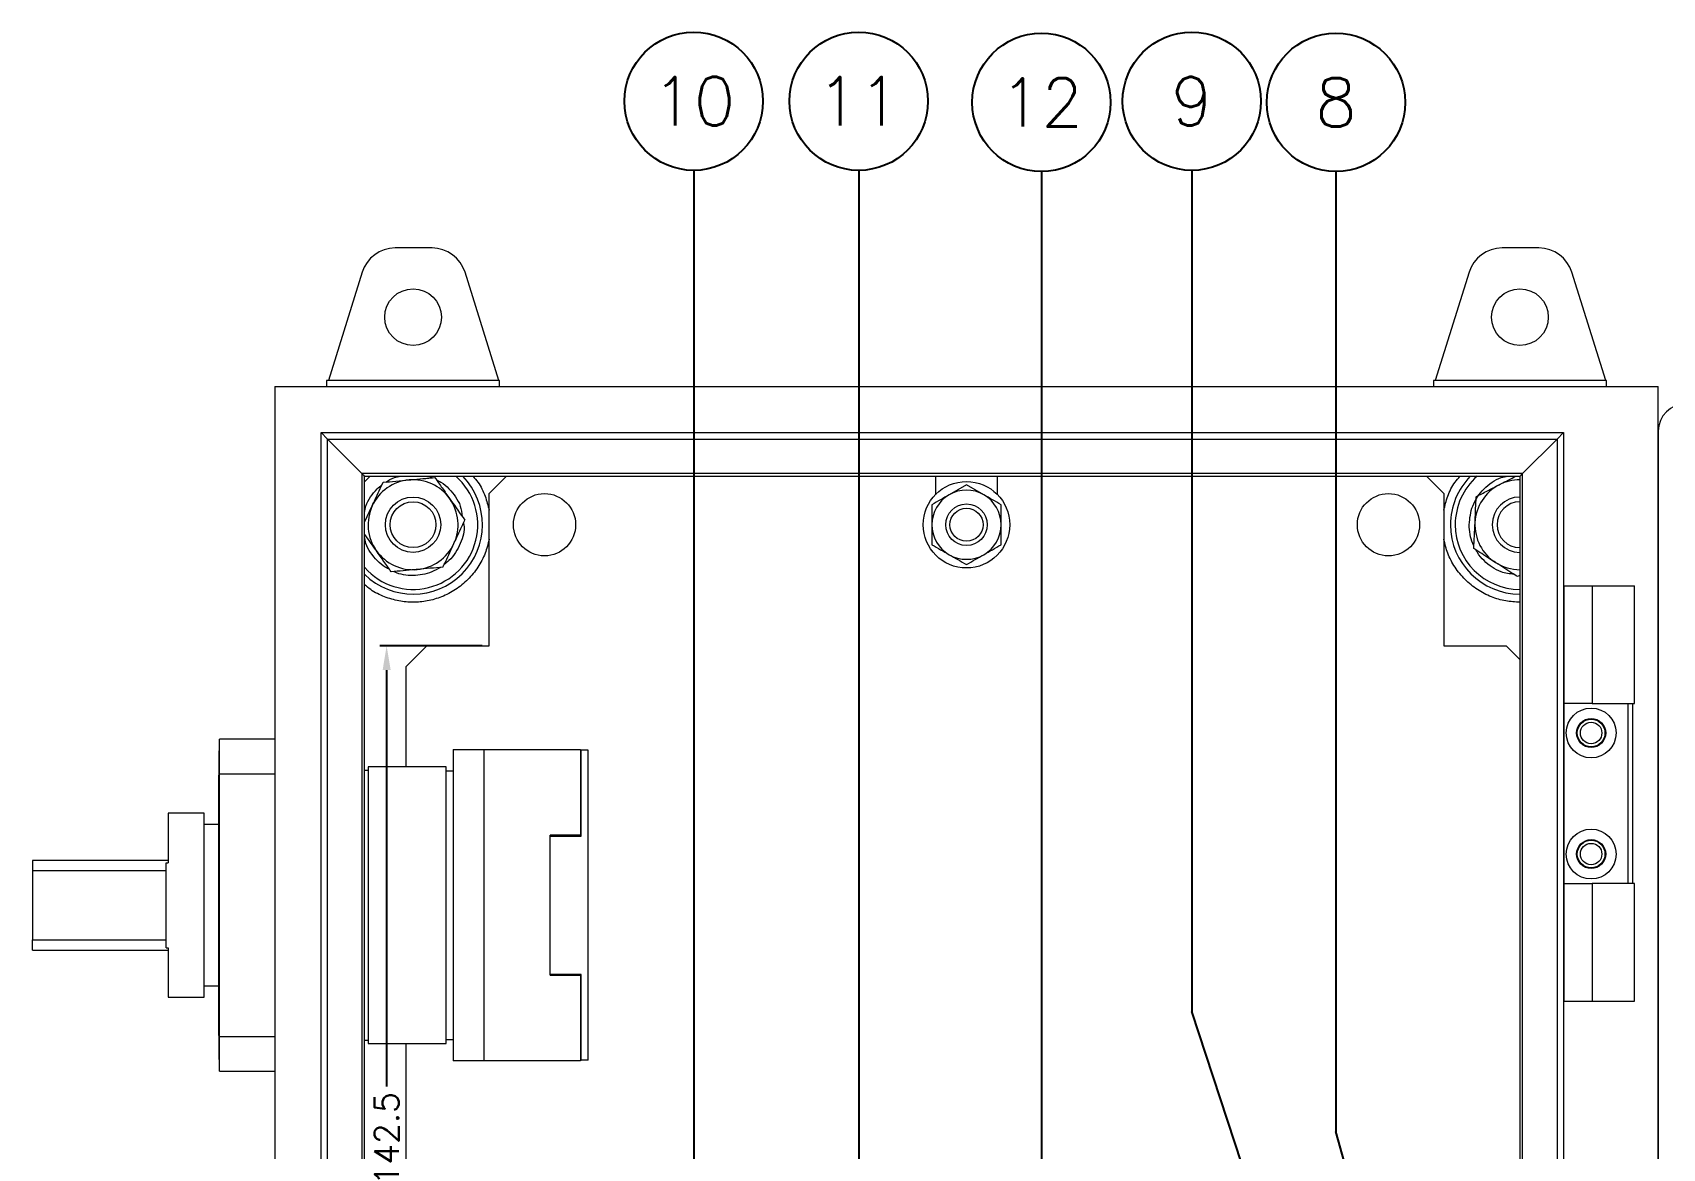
# Model space of a CAD drawing. Extents: x 4137 to 28680, y 2446 to 6814.
# Drawn here: x 7296 to 7531.6, y 3034.8 to 3196.1 of the extents above; entities that cross this region are included whole.
import ezdxf
from ezdxf.enums import TextEntityAlignment as Align

# ---------------------------------------------------------------- set-up
doc = ezdxf.new("R2010")
doc.units = 0
doc.header["$LTSCALE"] = 0.5
doc.layers.get('0').update_dxf_attribs({"linetype": 'CONTINUOUS'})
doc.layers.get('DEFPOINTS').update_dxf_attribs({"linetype": 'CONTINUOUS'})
doc.layers.add('DIM', color=5, linetype='CONTINUOUS')
doc.styles.get("Standard").update_dxf_attribs({"font": 'simplex.shx'})
doc.dimstyles.new('YP115', dxfattribs={"dimscale": 0, "dimtxt": 37.5, "dimasz": 37.5, "dimexe": 0.5, "dimexo": 37.5, "dimgap": 22.5, "dimtad": 0, "dimtoh": 1, "dimdec": 1, "dimzin": 0, "dimdsep": 46, "dimtxsty": 'Standard', "dimcen": 0, "dimdle": 1.25, "dimadec": 0, "dimazin": 0, "dimtfac": 0.75, "dimtdec": 1, "dimtofl": 0, "dimtmove": 2, "dimatfit": 3, "dimfxl": 1, "dimtolj": 1, "dimtzin": 0, "dimarcsym": 0})

# ---------------------------------------------------------------- blocks, each defined once
blk = doc.blocks.new('*D24')
at = {"layer": 'DEFPOINTS', "color": 0, "transparency": 16777216}
for p in [(7362.02, 3107.46), (7347.2, 2964.96), (7356.02, 2964.96)]:
    blk.add_point(p, dxfattribs=at)
at = {"layer": 'DIM', "color": 0, "lineweight": -2, "transparency": 16777216}
for p, q in [((7361.02, 3107.46), (7346.2, 3107.46)), ((7347.2, 3103.96), (7347.2, 3043.78)), ((7347.2, 2968.46), (7347.2, 3028.64)), ((7355.02, 2964.96), (7346.2, 2964.96))]:
    blk.add_line(p, q, dxfattribs=at)
at = {"layer": 'DIM', "color": 0, "transparency": 16777216}
for points in [[(7346.62, 3103.96), (7347.78, 3103.96), (7347.2, 3107.46)], [(7346.62, 2968.46), (7347.78, 2968.46), (7347.2, 2964.96)]]:
    blk.add_solid(points, dxfattribs=at)
at = {"layer": 'DIM', "color": 0, "transparency": 16777216, "insert": (7347.2, 3036.21), "char_height": 3.5, "attachment_point": 5, "rotation": 90}
blk.add_mtext('\\A1;142.5', dxfattribs=at)

msp = doc.modelspace()

# ---------------------------------------------------------------- linework, layer by layer
at = {"color": 7, "linetype": 'Continuous', "lineweight": 15}
for p, q in [((7353.76, 3164.96), (7348.44, 3164.96)), ((7513.76, 3164.96), (7508.44, 3164.96)), ((7343.67, 3161.45), (7338.78, 3145.79)), ((7363.43, 3145.79), (7358.54, 3161.45)), ((7503.67, 3161.45), (7498.78, 3145.79)), ((7523.43, 3145.79), (7518.54, 3161.45)), ((7338.78, 3145.79), (7338.52, 3145.79)), ((7338.52, 3145.79), (7338.52, 3144.96)), ((7363.43, 3145.79), (7338.78, 3145.79)), ((7363.52, 3145.79), (7363.43, 3145.79)), ((7363.52, 3144.96), (7363.52, 3145.79)), ((7498.78, 3145.79), (7498.52, 3145.79)), ((7498.52, 3145.79), (7498.52, 3144.96)), ((7523.43, 3145.79), (7498.78, 3145.79)), ((7523.52, 3145.79), (7523.43, 3145.79)), ((7523.52, 3144.96), (7523.52, 3145.79)), ((7331.02, 3144.96), (7531.02, 3144.96)), ((7331.02, 3144.96), (7331.02, 2844.96)), ((7531.02, 2844.96), (7531.02, 3144.96)), ((7338.64, 3137.34), (7337.71, 3138.27)), ((7337.71, 3138.27), (7517.32, 3138.27)), ((7337.71, 2851.65), (7337.71, 3138.27)), ((7517.32, 3138.27), (7516.4, 3137.34)), ((7517.32, 3138.27), (7517.32, 2851.65)), ((7531.02, 3138.46), (7531.02, 2851.46)), ((7338.64, 3137.34), (7516.4, 3137.34)), ((7338.64, 3137.34), (7343.63, 3132.35)), ((7338.64, 2852.58), (7338.64, 3137.34)), ((7511.41, 3132.35), (7516.4, 3137.34)), ((7516.4, 3137.34), (7516.4, 2852.58)), ((7511.41, 3132.35), (7343.63, 3132.35)), ((7343.63, 3132.35), (7343.63, 2857.57)), ((7344.02, 2857.96), (7344.02, 3131.96)), ((7344.02, 3131.96), (7511.02, 3131.96)), ((7362.02, 3129.46), (7364.52, 3131.96)), ((7426.52, 3131.96), (7426.52, 3129.3)), ((7435.52, 3129.3), (7435.52, 3131.96)), ((7497.52, 3131.96), (7500.02, 3129.46)), ((7511.02, 3131.96), (7511.02, 2857.96)), ((7511.41, 2857.57), (7511.41, 3132.35)), ((7362.02, 3107.46), (7362.02, 3129.46)), ((7431.02, 3130.73), (7428.52, 3129.29)), ((7433.52, 3129.29), (7431.02, 3130.73)), ((7500.02, 3129.46), (7500.02, 3107.46)), ((7344.02, 3125.31), (7345.12, 3127.69)), ((7510.99, 3117.63), (7510.67, 3117.46)), ((7517.4, 3116.11), (7517.32, 3116.11)), ((7517.4, 3099.11), (7517.4, 3116.11)), ((7517.4, 3116.11), (7521.46, 3116.11)), ((7521.46, 3116.11), (7521.46, 3099.11)), ((7521.46, 3116.11), (7527.57, 3116.11)), ((7527.57, 3099.11), (7527.57, 3116.11)), ((7350.02, 3104.46), (7353.02, 3107.46)), ((7353.02, 3107.46), (7362.02, 3107.46)), ((7500.02, 3107.46), (7509.02, 3107.46)), ((7509.02, 3107.46), (7511.02, 3105.46)), ((7350.02, 3089.96), (7350.02, 3104.46)), ((7517.32, 3099.11), (7517.4, 3099.11)), ((7521.46, 3099.11), (7517.4, 3099.11)), ((7517.42, 3073.11), (7517.42, 3099.11)), ((7521.46, 3099.11), (7527.57, 3099.11)), ((7526.62, 3099.11), (7526.62, 3073.11)), ((7527.32, 3073.11), (7527.32, 3099.11)), ((7331.02, 3093.96), (7323.02, 3093.96)), ((7323.02, 3088.96), (7323.02, 3093.96)), ((7323.02, 3092.26), (7322.92, 3092.26)), ((7322.92, 3092.26), (7322.92, 3088.76)), ((7356.82, 3092.46), (7356.82, 3047.46)), ((7356.82, 3092.46), (7361.32, 3092.46)), ((7361.32, 3047.46), (7361.32, 3092.46)), ((7361.32, 3092.46), (7375.22, 3092.46)), ((7375.22, 3092.46), (7375.22, 3080.08)), ((7375.32, 3092.36), (7375.22, 3092.36)), ((7375.32, 3079.96), (7375.32, 3092.36)), ((7376.32, 3092.36), (7375.32, 3092.36)), ((7376.32, 3047.56), (7376.32, 3092.36)), ((7322.92, 3051.16), (7322.92, 3088.76)), ((7323.02, 3088.96), (7331.02, 3088.96)), ((7323.02, 3050.96), (7323.02, 3088.96)), ((7344.52, 3089.46), (7344.02, 3089.46)), ((7355.82, 3089.96), (7344.52, 3089.96)), ((7344.52, 3089.96), (7344.52, 3049.96)), ((7355.82, 3049.96), (7355.82, 3089.96)), ((7356.82, 3089.36), (7355.82, 3089.36)), ((7320.82, 3083.26), (7315.62, 3083.26)), ((7315.62, 3083.26), (7315.62, 3076.09)), ((7320.82, 3056.66), (7320.82, 3083.26)), ((7322.92, 3081.61), (7320.82, 3081.61)), ((7375.22, 3080.08), (7370.82, 3080.08)), ((7370.82, 3059.84), (7370.82, 3080.08)), ((7370.82, 3079.96), (7375.32, 3079.96)), ((7370.82, 3059.96), (7370.82, 3079.96)), ((7315.62, 3076.43), (7296.02, 3076.43)), ((7296.02, 3076.43), (7296.02, 3074.96)), ((7296.02, 3074.96), (7296.02, 3064.96)), ((7296.02, 3074.96), (7315.32, 3074.96)), ((7315.32, 3076.09), (7315.62, 3076.09)), ((7315.32, 3074.96), (7315.32, 3076.09)), ((7315.32, 3064.96), (7315.32, 3074.96)), ((7517.32, 3073.11), (7517.4, 3073.11)), ((7517.4, 3056.11), (7517.4, 3073.11)), ((7517.4, 3073.11), (7521.46, 3073.11)), ((7521.46, 3073.11), (7521.46, 3056.11)), ((7527.57, 3073.11), (7521.46, 3073.11)), ((7527.57, 3056.11), (7527.57, 3073.11)), ((7296.02, 3064.96), (7315.32, 3064.96)), ((7296.02, 3063.49), (7296.02, 3064.96)), ((7296.02, 3063.49), (7315.62, 3063.49)), ((7315.32, 3063.83), (7315.32, 3064.96)), ((7315.32, 3063.83), (7315.62, 3063.83)), ((7315.62, 3063.83), (7315.62, 3056.66)), ((7320.82, 3058.31), (7322.92, 3058.31)), ((7375.32, 3059.96), (7370.82, 3059.96)), ((7370.82, 3059.84), (7375.22, 3059.84)), ((7375.22, 3059.84), (7375.22, 3047.46)), ((7375.32, 3047.56), (7375.32, 3059.96)), ((7315.62, 3056.66), (7320.82, 3056.66)), ((7517.32, 3056.11), (7517.4, 3056.11)), ((7517.4, 3056.11), (7521.46, 3056.11)), ((7521.46, 3056.11), (7527.57, 3056.11)), ((7322.92, 3051.16), (7322.92, 3047.66)), ((7331.02, 3050.96), (7323.02, 3050.96)), ((7323.02, 3045.96), (7323.02, 3050.96)), ((7344.02, 3050.46), (7344.52, 3050.46)), ((7344.52, 3049.96), (7355.82, 3049.96)), ((7350.02, 2885.46), (7350.02, 3049.96)), ((7355.82, 3050.56), (7356.82, 3050.56)), ((7322.92, 3047.66), (7323.02, 3047.66)), ((7361.32, 3047.46), (7356.82, 3047.46)), ((7375.22, 3047.46), (7361.32, 3047.46)), ((7375.22, 3047.56), (7375.32, 3047.56)), ((7376.32, 3047.56), (7375.32, 3047.56)), ((7323.02, 3045.96), (7331.02, 3045.96))]:
    msp.add_line(p, q, dxfattribs=at)
at = {"color": 8, "linetype": 'Continuous', "lineweight": 15}
for p, q in [((7322.92, 3088.76), (7323.02, 3088.76)), ((7323.02, 3051.16), (7322.92, 3051.16))]:
    msp.add_line(p, q, dxfattribs=at)
at = {"color": 7, "linetype": 'Continuous', "lineweight": 15, "flags": 128}
for points in [[(7343.63, 3132.35), (7343.84, 3132.14), (7343.97, 3132), (7344.02, 3131.96)], [(7511.02, 3131.96), (7511.06, 3132), (7511.2, 3132.14), (7511.41, 3132.35)]]:
    msp.add_lwpolyline(points, dxfattribs=at)
at = {"color": 8, "linetype": 'Continuous', "lineweight": 15, "flags": 128}
msp.add_lwpolyline([(7344.82, 3131.96), (7344.11, 3131.26), (7344.02, 3131.16)], dxfattribs=at)
at = {"color": 7, "linetype": 'Continuous', "lineweight": 15}
for centre, radius in [((7351.02, 3154.96), 4.1), ((7511.02, 3154.96), 4.1), ((7431.02, 3124.96), 6.25), ((7351.02, 3124.96), 4), ((7370.02, 3124.96), 4.5), ((7492.02, 3124.96), 4.5), ((7351.02, 3124.96), 3.31), ((7431.02, 3124.96), 3), ((7431.02, 3124.96), 2.39), ((7521.32, 3094.86), 3.6), ((7521.32, 3094.86), 2.1), ((7521.32, 3094.86), 2), ((7521.32, 3094.86), 1.55), ((7521.32, 3077.36), 3.6), ((7521.32, 3077.36), 2.1), ((7521.32, 3077.36), 2), ((7521.32, 3077.36), 1.55)]:
    msp.add_circle(centre, radius, dxfattribs=at)
for centre, radius, start, end in [((7348.44, 3159.96), 5, 90, 162.646), ((7353.76, 3159.96), 5, 17.354, 90), ((7508.44, 3159.96), 5, 90, 162.646), ((7513.76, 3159.96), 5, 17.354, 90), ((7535.02, 3138.46), 4, 90, 180), ((7351.02, 3124.96), 6.5, 95.1489, 155.1489), ((7351.02, 3124.96), 6.5, 35.1489, 95.1489), ((7511.02, 3124.96), 6.5, 90, 117.3327), ((7431.02, 3124.96), 5, 120, 180), ((7431.02, 3124.96), 5, 60, 120), ((7431.02, 3124.96), 5, 0, 60), ((7511.02, 3124.96), 6.5, 117.3327, 177.3327), ((7511.02, 3124.96), 4, 90, 180), ((7351.02, 3124.96), 6.5, 155.1489, 215.1489), ((7351.02, 3124.96), 6.5, 335.1489, 35.1489), ((7511.02, 3124.96), 3.31, 90, 180), ((7431.02, 3124.96), 5, 180, 240), ((7431.02, 3124.96), 5, 300, 0), ((7511.02, 3124.96), 6.5, 177.3327, 237.3327), ((7511.02, 3124.96), 4, 180, 270), ((7511.02, 3124.96), 3.31, 180, 270), ((7351.02, 3124.96), 6.5, 275.1489, 335.1489), ((7351.02, 3124.96), 6.5, 215.1489, 275.1489), ((7431.02, 3124.96), 5, 240, 300), ((7511.02, 3124.96), 6.5, 237.3327, 270)]:
    msp.add_arc(centre, radius, start, end, dxfattribs=at)
at = {"color": 8, "linetype": 'Continuous', "lineweight": 15}
for centre, radius, start, end in [((7351.02, 3124.96), 9.35, 221.5427, 48.4573), ((7351.02, 3124.96), 10.03, 225.7657, 44.2343), ((7511.02, 3124.96), 10.03, 135.7657, 180), ((7511.02, 3124.96), 9.35, 131.5427, 180), ((7511.02, 3124.96), 10.03, 180, 270), ((7511.02, 3124.96), 9.35, 180, 270)]:
    msp.add_arc(centre, radius, start, end, dxfattribs=at)
at = {"color": 7, "linetype": 'Continuous', "lineweight": 15}
for points, knots in [([(7346.7, 3131.1), (7347.3, 3131.15), (7348.53, 3131.26), (7349.8, 3131.38), (7350.44, 3131.43)], [0, 0, 0, 0, 0.495458, 1, 1, 1, 1]), ([(7350.44, 3131.43), (7350.52, 3131.44), (7351.79, 3131.56), (7353.02, 3131.67), (7354.17, 3131.77)], [0, 0, 0, 0, 0.070214, 1, 1, 1, 1]), ([(7354.17, 3131.77), (7354.52, 3131.27), (7355.23, 3130.27), (7355.96, 3129.23), (7356.33, 3128.7)], [0, 0, 0, 0, 0.495459, 1, 1, 1, 1]), ([(7508.03, 3130.73), (7508.11, 3130.78), (7508.91, 3131.19), (7509.7, 3131.59), (7510.41, 3131.96)], [0, 0, 0, 0, 0.098745, 1, 1, 1, 1]), ([(7345.12, 3127.69), (7345.26, 3128), (7345.8, 3129.15), (7346.32, 3130.28), (7346.7, 3131.1)], [0, 0, 0, 0, 0.268637, 1, 1, 1, 1]), ([(7504.53, 3125.26), (7504.53, 3125.35), (7504.59, 3126.62), (7504.65, 3127.86), (7504.7, 3129.01)], [0, 0, 0, 0, 0.070214, 1, 1, 1, 1]), ([(7504.7, 3129.01), (7505.24, 3129.29), (7506.33, 3129.86), (7507.46, 3130.44), (7508.03, 3130.73)], [0, 0, 0, 0, 0.495457, 1, 1, 1, 1]), ([(7356.33, 3128.7), (7356.38, 3128.63), (7357.11, 3127.59), (7357.83, 3126.58), (7358.49, 3125.63)], [0, 0, 0, 0, 0.0702123, 1, 1, 1, 1]), ([(7356.92, 3122.23), (7357.06, 3122.54), (7357.59, 3123.69), (7358.11, 3124.81), (7358.49, 3125.63)], [0, 0, 0, 0, 0.268637, 1, 1, 1, 1]), ([(7504.35, 3121.51), (7504.38, 3122.12), (7504.44, 3123.35), (7504.5, 3124.62), (7504.53, 3125.26)], [0, 0, 0, 0, 0.495457, 1, 1, 1, 1]), ([(7345.7, 3121.22), (7345.65, 3121.29), (7345.08, 3122.1), (7344.53, 3122.89), (7344.02, 3123.61)], [0, 0, 0, 0, 0.0900375, 1, 1, 1, 1]), ([(7355.34, 3118.82), (7355.47, 3119.11), (7355.99, 3120.22), (7356.52, 3121.37), (7356.92, 3122.23)], [0, 0, 0, 0, 0.257554, 1, 1, 1, 1]), ([(7347.86, 3118.15), (7347.51, 3118.65), (7346.81, 3119.65), (7346.07, 3120.69), (7345.7, 3121.22)], [0, 0, 0, 0, 0.495457, 1, 1, 1, 1]), ([(7507.51, 3119.49), (7507.22, 3119.67), (7506.15, 3120.36), (7505.11, 3121.03), (7504.35, 3121.51)], [0, 0, 0, 0, 0.268635, 1, 1, 1, 1]), ([(7510.67, 3117.46), (7510.4, 3117.63), (7509.37, 3118.29), (7508.3, 3118.98), (7507.51, 3119.49)], [0, 0, 0, 0, 0.2575495, 1, 1, 1, 1]), ([(7351.6, 3118.49), (7351.51, 3118.48), (7350.25, 3118.36), (7349.01, 3118.25), (7347.86, 3118.15)], [0, 0, 0, 0, 0.070214, 1, 1, 1, 1]), ([(7355.34, 3118.82), (7354.73, 3118.77), (7353.51, 3118.66), (7352.24, 3118.54), (7351.6, 3118.49)], [0, 0, 0, 0, 0.495457, 1, 1, 1, 1])]:
    msp.add_open_spline(points, degree=3, knots=knots, dxfattribs=at)
at = {"color": 8, "linetype": 'Continuous', "lineweight": 15}
for points, knots in [([(7347.06, 3131.13), (7347.46, 3131.39), (7348.14, 3131.81), (7348.93, 3131.92), (7349.25, 3131.96)], [0, 0, 0, 0, 0.5990837, 1, 1, 1, 1]), ([(7352.79, 3131.96), (7353.11, 3131.94), (7353.47, 3131.92), (7353.78, 3131.75), (7353.81, 3131.74)], [0, 0, 0, 0, 0.907283, 1, 1, 1, 1]), ([(7354.42, 3131.42), (7354.63, 3131.32), (7355.29, 3131), (7356.24, 3130.18), (7357.19, 3129.01), (7357.94, 3127.67), (7358.07, 3126.67), (7358.13, 3126.15)], [0, 0, 0, 0, 0.102618, 0.327247, 0.551876, 0.771839, 1, 1, 1, 1]), ([(7359.69, 3131.96), (7359.93, 3131.68), (7360.67, 3130.82), (7361.49, 3129.15), (7361.85, 3127.73), (7362.02, 3127.05)], [0, 0, 0, 0, 0.203966, 0.614859, 1, 1, 1, 1]), ([(7500.02, 3127.05), (7500.19, 3127.73), (7500.54, 3129.15), (7501.37, 3130.82), (7502.11, 3131.68), (7502.35, 3131.96)], [0, 0, 0, 0, 0.385141, 0.796034, 1, 1, 1, 1]), ([(7503.68, 3124.96), (7503.78, 3125.88), (7503.93, 3127.3), (7504.85, 3129.01), (7505.79, 3130.19), (7506.97, 3131.12), (7508.13, 3131.81), (7508.93, 3131.92), (7509.25, 3131.96)], [0, 0, 0, 0, 0.283974, 0.436842, 0.592953, 0.749065, 0.901934, 1, 1, 1, 1]), ([(7344.02, 3126.73), (7344.06, 3127.04), (7344.17, 3127.85), (7344.86, 3129), (7345.64, 3130.04), (7346.28, 3130.53), (7346.52, 3130.71)], [0, 0, 0, 0, 0.196798, 0.50357, 0.81685, 1, 1, 1, 1]), ([(7358.31, 3125.23), (7358.32, 3125.14), (7358.53, 3124.15), (7358.05, 3122.61), (7357.2, 3120.92), (7356.39, 3119.88), (7355.76, 3119.39), (7355.52, 3119.21)], [0, 0, 0, 0, 0.039277, 0.438009, 0.652654, 0.871852, 1, 1, 1, 1]), ([(7504.37, 3121.92), (7504.31, 3122.04), (7503.81, 3122.95), (7503.74, 3124.02), (7503.68, 3124.96)], [0, 0, 0, 0, 0.1207025, 1, 1, 1, 1]), ([(7347.62, 3118.5), (7347.41, 3118.6), (7346.75, 3118.92), (7345.79, 3119.74), (7344.86, 3120.91), (7344.17, 3122.07), (7344.06, 3122.88), (7344.02, 3123.19)], [0, 0, 0, 0, 0.112403, 0.358451, 0.604499, 0.845436, 1, 1, 1, 1]), ([(7362.02, 3122.87), (7361.85, 3122.18), (7361.5, 3120.76), (7360.44, 3118.78), (7359, 3116.98), (7357.2, 3115.53), (7355.2, 3114.49), (7353.11, 3113.89), (7351.02, 3113.7), (7348.93, 3113.89), (7346.85, 3114.5), (7345.16, 3115.31), (7344.3, 3116.05), (7344.02, 3116.29)], [0, 0, 0, 0, 0.091822, 0.189785, 0.289827, 0.389868, 0.48783, 0.581883, 0.67062, 0.759358, 0.85341, 0.951373, 1, 1, 1, 1]), ([(7511.02, 3113.76), (7510.34, 3113.8), (7508.93, 3113.87), (7506.84, 3114.49), (7504.83, 3115.53), (7503.04, 3116.98), (7501.59, 3118.78), (7500.53, 3120.76), (7500.19, 3122.18), (7500.02, 3122.87)], [0, 0, 0, 0, 0.132321, 0.272568, 0.418646, 0.567823, 0.717001, 0.863078, 1, 1, 1, 1]), ([(7510.17, 3117.79), (7509.54, 3117.86), (7508.41, 3117.99), (7506.97, 3118.79), (7505.81, 3119.74), (7505.04, 3120.61), (7504.76, 3121.17), (7504.7, 3121.29)], [0, 0, 0, 0, 0.277711, 0.496191, 0.719306, 0.94242, 1, 1, 1, 1]), ([(7354.98, 3118.79), (7354.57, 3118.56), (7353.35, 3117.86), (7351.03, 3117.49), (7349.1, 3117.73), (7348.26, 3118.17), (7348.23, 3118.18)], [0, 0, 0, 0, 0.202259, 0.594213, 0.986168, 1, 1, 1, 1])]:
    msp.add_open_spline(points, degree=3, knots=knots, dxfattribs=at)
at = {"color": 7, "linetype": 'Continuous', "lineweight": 15}
for points in [[(7428.52, 3129.29), (7427.68, 3128.81), (7426.85, 3128.33), (7426.02, 3127.85)], [(7436.02, 3127.85), (7435.19, 3128.33), (7434.36, 3128.81), (7433.52, 3129.29)], [(7426.02, 3127.85), (7426.02, 3126.89), (7426.02, 3125.93), (7426.02, 3124.96)], [(7436.02, 3124.96), (7436.02, 3125.93), (7436.02, 3126.89), (7436.02, 3127.85)], [(7426.02, 3124.96), (7426.02, 3123.99), (7426.02, 3123.03), (7426.02, 3122.07)], [(7436.02, 3122.07), (7436.02, 3123.03), (7436.02, 3123.99), (7436.02, 3124.96)], [(7426.02, 3122.07), (7426.85, 3121.59), (7427.68, 3121.11), (7428.52, 3120.63)], [(7433.52, 3120.63), (7434.36, 3121.11), (7435.19, 3121.59), (7436.02, 3122.07)], [(7428.52, 3120.63), (7429.36, 3120.15), (7430.19, 3119.67), (7431.02, 3119.19)], [(7431.02, 3119.19), (7431.85, 3119.67), (7432.68, 3120.15), (7433.52, 3120.63)]]:
    msp.add_open_spline(points, degree=3, dxfattribs=at)
at = {"layer": 'DIM'}
for p, q in [((7391.59, 3176.17), (7391.59, 3015.96)), ((7415.44, 3176.17), (7415.44, 2980.29)), ((7441.85, 3176), (7441.85, 2968.15)), ((7463.59, 3176.17), (7463.59, 3054.59)), ((7484.43, 3176), (7484.43, 3037.28)), ((7489.49, 2975.7), (7463.59, 3054.59)), ((7502.1, 2973.09), (7484.43, 3037.28))]:
    msp.add_line(p, q, dxfattribs=at)
for centre in [(7391.59, 3186.17), (7415.44, 3186.17), (7441.85, 3186), (7463.59, 3186.17), (7484.43, 3186)]:
    msp.add_circle(centre, 10, dxfattribs=at)

# ---------------------------------------------------------------- texts
for s, p in [('10', (7391.59, 3186.17)), ('11', (7415.44, 3186.17)), ('12', (7441.85, 3186)), ('9', (7463.59, 3186.17)), ('8', (7484.43, 3186))]:
    msp.add_text(s, height=7, dxfattribs=at).set_placement(p, align=Align.MIDDLE)

# ---------------------------------------------------------------- dimensions: what is measured, and where the dimension line sits
dim = msp.add_linear_dim(base=(7347.2, 2964.96), p1=(7362.02, 3107.46), p2=(7356.02, 2964.96), angle=90, dimstyle='YP115', override={"dimscale": 1, "dimtxt": 3.5, "dimasz": 3.5, "dimexe": 1, "dimexo": 1, "dimgap": 0.9, "dimtoh": 0, "dimdle": 1.3}, dxfattribs=at)
dim.commit()
dim.dimension.update_dxf_attribs({"geometry": '*D24', "text_midpoint": (7347.2, 3036.21)})

doc.saveas('drawing.dxf')
